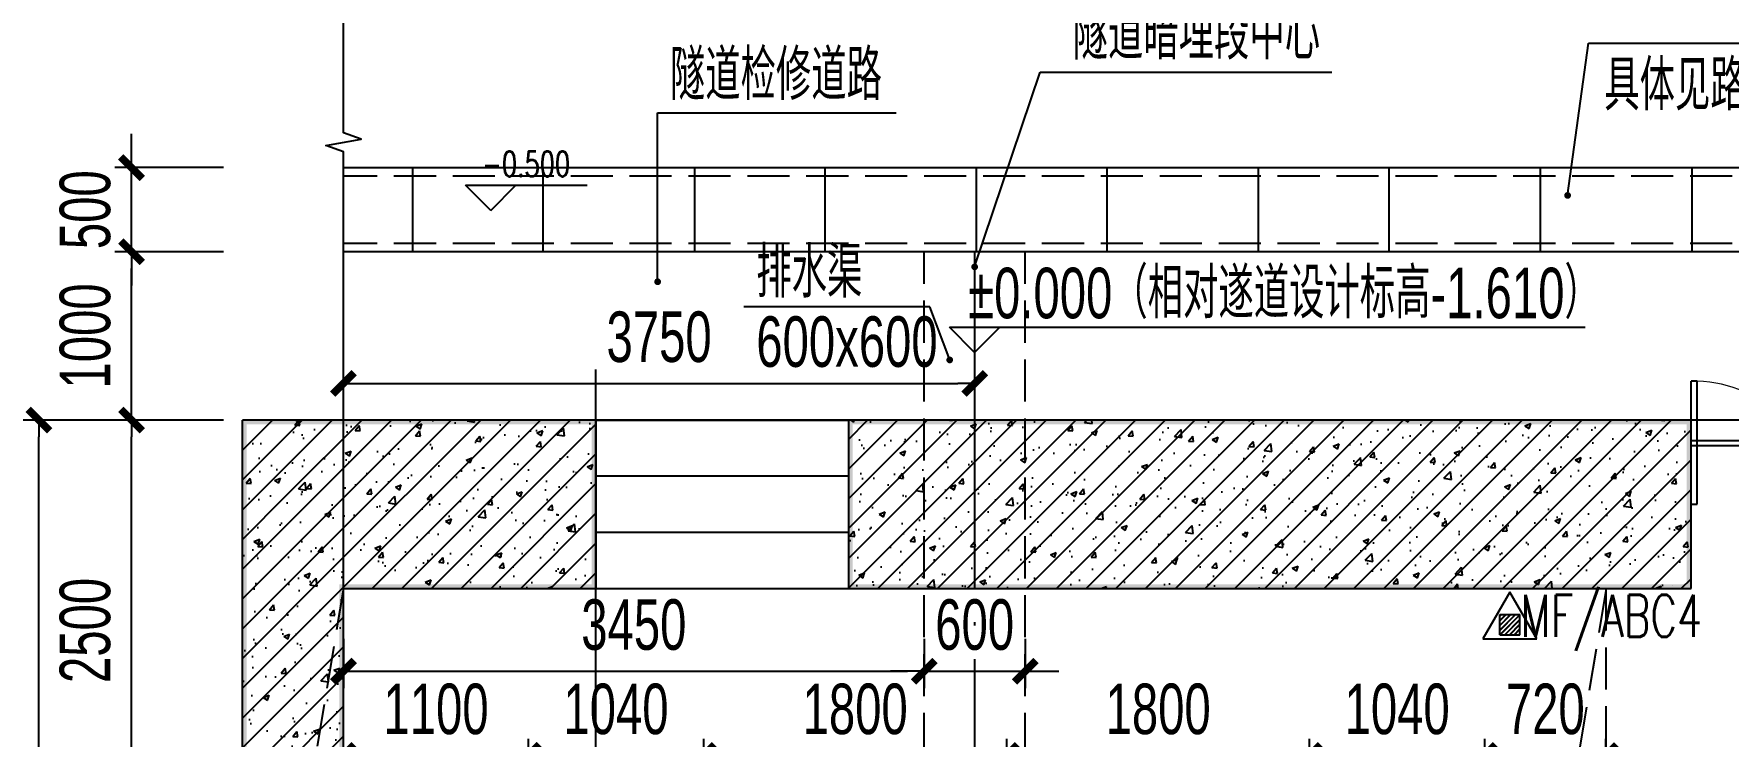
# Model space of a CAD drawing. Extents: x -316592 to 60787, y -138940 to -60306.
# Drawn here: x -24957 to -14892, y -87233 to -83060 of the extents above; entities that cross this region are included whole.
import ezdxf
from ezdxf.enums import TextEntityAlignment as Align

# ---------------------------------------------------------------- set-up
doc = ezdxf.new("R2010")
doc.units = 0
doc.header["$LTSCALE"] = 1000
doc.header["$MEASUREMENT"] = 0
doc.linetypes.add('DASH', pattern=[0.35, 0.25, -0.1])
doc.linetypes.add('DOTE', pattern=[2.42, 2, -0.2, 0.02, -0.2])
for name, color, linetype in [('---GPS_废水管_DN', 74, 'Continuous'), ('---GPS_消防设备及管件', 4, 'Continuous'), ('AXIS', 4, 'Continuous'), ('DIM_ELEV', 4, 'Continuous'), ('DIM_SYMB', 4, 'Continuous'), ('DOTE', 8, 'Continuous'), ('PUB_DIM', 7, 'Continuous'), ('PUB_HATCH', 246, 'Continuous'), ('PUB_TEXT', 7, 'Continuous'), ('PUB_WALL', 9, 'Continuous'), ('QQ', 8, 'Continuous'), ('WALL', 8, 'Continuous'), ('WINDOW', 8, 'Continuous')]:
    doc.layers.add(name, color=color, linetype=linetype)
doc.styles.add('_TCH_DIM', font='simplex1.shx', dxfattribs={"bigfont": 'hztxt.shx'})
doc.styles.add('HZ', font='HZTXT_E.SHX', dxfattribs={"width": 0.7, "bigfont": 'HZTXT.SHX'})
doc.styles.get("Standard").update_dxf_attribs({"font": 'simplex1.shx', "width": 0.7, "bigfont": 'hztxt.shx'})
doc.dimstyles.new('LZGPS', dxfattribs={"dimscale": 100, "dimtxt": 3, "dimasz": 1, "dimexe": 1, "dimexo": 2, "dimgap": 1.25, "dimtad": 1, "dimdec": 0, "dimzin": 0, "dimdsep": 46, "dimtxsty": 'HZ', "dimblk": '$dimbk', "dimcen": 2, "dimclrd": 256, "dimclre": 256, "dimazin": 0, "dimtfac": 1, "dimtdec": 0, "dimtix": 1, "dimtmove": 2, "dimatfit": 3, "dimfxl": 0, "dimtolj": 1, "dimtzin": 0, "dimarcsym": 0})
pattern_1 = [(45, (-77718.2, -37710.72), (-88.38835, 88.38835), []), (50, (-77718.2, -37710.72), (358.6301, -31.3761), [37.5, -412.5]), (355, (-77718.2, -37710.72), (-69.3757, 376.096), [30, -330]), (100.4514, (-77688.3, -37713.33), (289.2547, 344.7198), [31.8701, -350.571]), (46.1842, (-77718.2, -37610.7), (533.6205, -82.7595), [56.25, -618.75]), (96.6356, (-77673.73, -37617.6), (467.3314, 487.059), [47.805, -525.8565]), (351.1842, (-77718.2, -37610.7), (467.331, 487.0593), [45, -495]), (21, (-77668.2, -37635.72), (298.4535, -201.3094), [37.5, -412.5]), (326, (-77668.2, -37635.72), (121.6577, 362.575), [30, -330]), (71.4514, (-77643.33, -37652.5), (420.1113, 161.2652), [31.8701, -350.571]), (37.5, (-77718.2, -37710.72), (6.07993, 166.44693), [0, -326, 0, -335, 0, -331.25]), (7.5, (-77718.2, -37710.72), (131.53477, 197.20586), [0, -191, 0, -318.5, 0, -126.25]), (327.5, (-77829.7, -37710.72), (266.91122, -11.27744), [0, -125, 0, -390, 0, -517.5]), (317.5, (-77879.7, -37710.72), (291.5931, 50.0525), [0, -162.5, 0, -259, 0, -367.5])]

# ---------------------------------------------------------------- blocks, each defined once
blk = doc.blocks.new('$dimbk')
blk.add_line((0, 0), (-1, 0))
blk.add_lwpolyline([(-0.64, -0.64, 0.45, 0.45, 0), (0.64, 0.64, 0.45, 0.45, 0)], format="xyseb")
blk = doc.blocks.new('*D49')
at = {"layer": '---GPS_废水管_DN', "lineweight": -2}
for p, q in [((-19668, -86655), (-19668, -86947)), ((-19068, -86655), (-19068, -86947)), ((-19768, -86847), (-19868, -86847)), ((-19668, -86847), (-19068, -86847)), ((-18968, -86847), (-18868, -86847))]:
    blk.add_line(p, q, dxfattribs=at)
at = {"layer": 'Defpoints', "color": 0}
for p in [(-19668, -86455), (-19068, -86455), (-19068, -86847)]:
    blk.add_point(p, dxfattribs=at)
at = {"layer": '---GPS_废水管_DN', "lineweight": -2, "xscale": 100, "yscale": 100, "zscale": 100}
blk.add_blockref('$dimbk', (-19668, -86847), dxfattribs=at)
at = {"layer": '---GPS_废水管_DN', "lineweight": -2, "xscale": 100, "yscale": 100, "zscale": 100, "rotation": 180}
blk.add_blockref('$dimbk', (-19068, -86847), dxfattribs=at)
at = {"layer": '---GPS_废水管_DN', "color": 0, "insert": (-19368, -86572), "char_height": 300, "attachment_point": 5, "style": 'HZ'}
blk.add_mtext('\\A1;600', dxfattribs=at)
blk = doc.blocks.new('*D50')
at = {"layer": '---GPS_废水管_DN', "lineweight": -2}
for p, q in [((-23118, -86655), (-23118, -86947)), ((-19668, -86655), (-19668, -86947)), ((-23018, -86847), (-19768, -86847))]:
    blk.add_line(p, q, dxfattribs=at)
at = {"layer": 'Defpoints', "color": 0}
for p in [(-23118, -86455), (-19668, -86455), (-19668, -86847)]:
    blk.add_point(p, dxfattribs=at)
at = {"layer": '---GPS_废水管_DN', "lineweight": -2, "xscale": 100, "yscale": 100, "zscale": 100, "rotation": 180}
blk.add_blockref('$dimbk', (-23118, -86847), dxfattribs=at)
at = {"layer": '---GPS_废水管_DN', "lineweight": -2, "xscale": 100, "yscale": 100, "zscale": 100}
blk.add_blockref('$dimbk', (-19668, -86847), dxfattribs=at)
at = {"layer": '---GPS_废水管_DN', "color": 0, "insert": (-21393, -86572), "char_height": 300, "attachment_point": 5, "style": 'HZ'}
blk.add_mtext('\\A1;3450', dxfattribs=at)
blk = doc.blocks.new('*D51')
at = {"layer": '---GPS_废水管_DN', "lineweight": -2}
for p, q in [((-23018, -85137), (-19468, -85137)), ((-23118, -85291), (-23118, -85237)), ((-19368, -85291), (-19368, -85237))]:
    blk.add_line(p, q, dxfattribs=at)
at = {"layer": 'Defpoints', "color": 0}
for p in [(-23118, -85091), (-19368, -85091), (-19368, -85137)]:
    blk.add_point(p, dxfattribs=at)
at = {"layer": '---GPS_废水管_DN', "lineweight": -2, "xscale": 100, "yscale": 100, "zscale": 100, "rotation": 180}
blk.add_blockref('$dimbk', (-23118, -85137), dxfattribs=at)
at = {"layer": '---GPS_废水管_DN', "lineweight": -2, "xscale": 100, "yscale": 100, "zscale": 100}
blk.add_blockref('$dimbk', (-19368, -85137), dxfattribs=at)
at = {"layer": '---GPS_废水管_DN', "color": 0, "insert": (-21243, -84862), "char_height": 300, "attachment_point": 5, "style": 'HZ'}
blk.add_mtext('\\A1;3750', dxfattribs=at)
blk = doc.blocks.new('*D68')
at = {"layer": 'Defpoints', "color": 0}
for p in [(-24377, -85355), (-23631, -85355), (-23631, -87855)]:
    blk.add_point(p, dxfattribs=at)
at = {"layer": 'PUB_DIM', "lineweight": -2}
for p, q in [((-23831, -85355), (-24477, -85355)), ((-24377, -87755), (-24377, -85455)), ((-23831, -87855), (-24477, -87855))]:
    blk.add_line(p, q, dxfattribs=at)
at = {"layer": 'PUB_DIM', "lineweight": -2, "xscale": 100, "yscale": 100, "zscale": 100}
for p, rotation in [((-24377, -85355), 90), ((-24377, -87855), 270)]:
    blk.add_blockref('$dimbk', p, dxfattribs=dict(at, rotation=rotation))
at = {"layer": 'PUB_DIM', "color": 0, "insert": (-24652, -86605), "char_height": 300, "attachment_point": 5, "rotation": 90, "style": 'HZ'}
blk.add_mtext('\\A1;2500', dxfattribs=at)
blk = doc.blocks.new('*D69')
at = {"layer": 'Defpoints', "color": 0}
for p in [(-24377, -84355), (-23631, -84355), (-23631, -85355)]:
    blk.add_point(p, dxfattribs=at)
at = {"layer": 'PUB_DIM', "lineweight": -2}
for p, q in [((-23831, -84355), (-24477, -84355)), ((-24377, -85255), (-24377, -84455)), ((-23831, -85355), (-24477, -85355))]:
    blk.add_line(p, q, dxfattribs=at)
at = {"layer": 'PUB_DIM', "lineweight": -2, "xscale": 100, "yscale": 100, "zscale": 100}
for p, rotation in [((-24377, -84355), 90), ((-24377, -85355), 270)]:
    blk.add_blockref('$dimbk', p, dxfattribs=dict(at, rotation=rotation))
at = {"layer": 'PUB_DIM', "color": 0, "insert": (-24652, -84855), "char_height": 300, "attachment_point": 5, "rotation": 90, "style": 'HZ'}
blk.add_mtext('\\A1;1000', dxfattribs=at)
blk = doc.blocks.new('*D70')
at = {"layer": 'Defpoints', "color": 0}
for p in [(-24377, -83855), (-23631, -83855), (-23631, -84355)]:
    blk.add_point(p, dxfattribs=at)
at = {"layer": 'PUB_DIM', "lineweight": -2}
for p, q in [((-24377, -83755), (-24377, -83655)), ((-23831, -83855), (-24477, -83855)), ((-24377, -84355), (-24377, -83855)), ((-23831, -84355), (-24477, -84355)), ((-24377, -84455), (-24377, -84555))]:
    blk.add_line(p, q, dxfattribs=at)
at = {"layer": 'PUB_DIM', "lineweight": -2, "xscale": 100, "yscale": 100, "zscale": 100}
for p, rotation in [((-24377, -83855), 270), ((-24377, -84355), 90)]:
    blk.add_blockref('$dimbk', p, dxfattribs=dict(at, rotation=rotation))
at = {"layer": 'PUB_DIM', "color": 0, "insert": (-24652, -84105), "char_height": 300, "attachment_point": 5, "rotation": 90, "style": 'HZ'}
blk.add_mtext('\\A1;500', dxfattribs=at)
blk = doc.blocks.new('*D71')
at = {"layer": 'Defpoints', "color": 0}
for p in [(-24927, -85355), (-23896, -85355), (-23896, -92255)]:
    blk.add_point(p, dxfattribs=at)
at = {"layer": 'PUB_DIM', "lineweight": -2}
for p, q in [((-24096, -85355), (-25027, -85355)), ((-24927, -92155), (-24927, -85455)), ((-24096, -92255), (-25027, -92255))]:
    blk.add_line(p, q, dxfattribs=at)
at = {"layer": 'PUB_DIM', "lineweight": -2, "xscale": 100, "yscale": 100, "zscale": 100}
for p, rotation in [((-24927, -85355), 90), ((-24927, -92255), 270)]:
    blk.add_blockref('$dimbk', p, dxfattribs=dict(at, rotation=rotation))
at = {"layer": 'PUB_DIM', "color": 0, "insert": (-25202, -88805), "char_height": 300, "attachment_point": 5, "rotation": 90, "style": 'HZ'}
blk.add_mtext('\\A1;6900', dxfattribs=at)
blk = doc.blocks.new('$DorLib2D$00000002')
for p, q in [((-0.5, 0), (-0.5, 0.4875)), ((-0.475, 0.4875), (-0.5, 0.4875)), ((-0.475, 0), (-0.475, 0.4875)), ((0.475, 0), (0.475, 0.4875)), ((0.475, 0.4875), (0.5, 0.4875)), ((0.5, 0), (0.5, 0.4875)), ((-0.5, 0), (-0.475, 0)), ((0.5, 0), (0.475, 0))]:
    blk.add_line(p, q)
at = {"lineweight": 13}
for centre, start, end in [((-0.4875, 0), 0, 88.53072), ((0.4875, 0), 91.46928, 180)]:
    blk.add_arc(centre, 0.4875, start, end, dxfattribs=at)
blk = doc.blocks.new('$TCHSYS$WIN2D')
for p, q in [((-0.5, 0.5), (0.5, 0.5)), ((-0.5, 0.5), (-0.5, -0.5)), ((0.5, 0.5), (0.5, -0.5)), ((0.5, 0.1667), (-0.5, 0.1667)), ((0.5, -0.1667), (-0.5, -0.1667)), ((-0.5, -0.5), (0.5, -0.5))]:
    blk.add_line(p, q)
blk = doc.blocks.new('*D75')
at = {"layer": '---GPS_废水管_DN', "lineweight": -2}
for p, q in [((-16338, -87655), (-16338, -87248)), ((-15618, -87655), (-15618, -87248)), ((-16238, -87348), (-15718, -87348))]:
    blk.add_line(p, q, dxfattribs=at)
at = {"layer": 'Defpoints', "color": 0}
for p in [(-15618, -87348), (-16338, -87855), (-15618, -87855)]:
    blk.add_point(p, dxfattribs=at)
at = {"layer": '---GPS_废水管_DN', "lineweight": -2, "xscale": 100, "yscale": 100, "zscale": 100, "rotation": 180}
blk.add_blockref('$dimbk', (-16338, -87348), dxfattribs=at)
at = {"layer": '---GPS_废水管_DN', "lineweight": -2, "xscale": 100, "yscale": 100, "zscale": 100}
blk.add_blockref('$dimbk', (-15618, -87348), dxfattribs=at)
at = {"layer": '---GPS_废水管_DN', "color": 0, "insert": (-15978, -87073), "char_height": 300, "attachment_point": 5, "style": 'HZ'}
blk.add_mtext('\\A1;720', dxfattribs=at)
blk = doc.blocks.new('*D76')
at = {"layer": '---GPS_废水管_DN', "lineweight": -2}
for p, q in [((-17378, -87655), (-17378, -87248)), ((-16338, -87655), (-16338, -87248)), ((-16438, -87348), (-17278, -87348))]:
    blk.add_line(p, q, dxfattribs=at)
at = {"layer": 'Defpoints', "color": 0}
for p in [(-17378, -87348), (-17378, -87855), (-16338, -87855)]:
    blk.add_point(p, dxfattribs=at)
at = {"layer": '---GPS_废水管_DN', "lineweight": -2, "xscale": 100, "yscale": 100, "zscale": 100, "rotation": 180}
blk.add_blockref('$dimbk', (-17378, -87348), dxfattribs=at)
at = {"layer": '---GPS_废水管_DN', "lineweight": -2, "xscale": 100, "yscale": 100, "zscale": 100}
blk.add_blockref('$dimbk', (-16338, -87348), dxfattribs=at)
at = {"layer": '---GPS_废水管_DN', "color": 0, "insert": (-16858, -87073), "char_height": 300, "attachment_point": 5, "style": 'HZ'}
blk.add_mtext('\\A1;1040', dxfattribs=at)
blk = doc.blocks.new('*D77')
at = {"layer": '---GPS_废水管_DN', "lineweight": -2}
for p, q in [((-19178, -87655), (-19178, -87248)), ((-17378, -87655), (-17378, -87248)), ((-17478, -87348), (-19078, -87348))]:
    blk.add_line(p, q, dxfattribs=at)
at = {"layer": 'Defpoints', "color": 0}
for p in [(-19178, -87348), (-19178, -87855), (-17378, -87855)]:
    blk.add_point(p, dxfattribs=at)
at = {"layer": '---GPS_废水管_DN', "lineweight": -2, "xscale": 100, "yscale": 100, "zscale": 100, "rotation": 180}
blk.add_blockref('$dimbk', (-19178, -87348), dxfattribs=at)
at = {"layer": '---GPS_废水管_DN', "lineweight": -2, "xscale": 100, "yscale": 100, "zscale": 100}
blk.add_blockref('$dimbk', (-17378, -87348), dxfattribs=at)
at = {"layer": '---GPS_废水管_DN', "color": 0, "insert": (-18278, -87073), "char_height": 300, "attachment_point": 5, "style": 'HZ'}
blk.add_mtext('\\A1;1800', dxfattribs=at)
blk = doc.blocks.new('*D78')
at = {"layer": '---GPS_废水管_DN', "lineweight": -2}
for p, q in [((-20978, -87655), (-20978, -87248)), ((-19178, -87655), (-19178, -87248)), ((-19278, -87348), (-20878, -87348))]:
    blk.add_line(p, q, dxfattribs=at)
at = {"layer": 'Defpoints', "color": 0}
for p in [(-20978, -87348), (-20978, -87855), (-19178, -87855)]:
    blk.add_point(p, dxfattribs=at)
at = {"layer": '---GPS_废水管_DN', "lineweight": -2, "xscale": 100, "yscale": 100, "zscale": 100, "rotation": 180}
blk.add_blockref('$dimbk', (-20978, -87348), dxfattribs=at)
at = {"layer": '---GPS_废水管_DN', "lineweight": -2, "xscale": 100, "yscale": 100, "zscale": 100}
blk.add_blockref('$dimbk', (-19178, -87348), dxfattribs=at)
at = {"layer": '---GPS_废水管_DN', "color": 0, "insert": (-20078, -87073), "char_height": 300, "attachment_point": 5, "style": 'HZ'}
blk.add_mtext('\\A1;1800', dxfattribs=at)
blk = doc.blocks.new('*D79')
at = {"layer": '---GPS_废水管_DN', "lineweight": -2}
for p, q in [((-22019, -87655), (-22019, -87248)), ((-20978, -87655), (-20978, -87248)), ((-21078, -87348), (-21919, -87348))]:
    blk.add_line(p, q, dxfattribs=at)
at = {"layer": 'Defpoints', "color": 0}
for p in [(-22019, -87348), (-22019, -87855), (-20978, -87855)]:
    blk.add_point(p, dxfattribs=at)
at = {"layer": '---GPS_废水管_DN', "lineweight": -2, "xscale": 100, "yscale": 100, "zscale": 100, "rotation": 180}
blk.add_blockref('$dimbk', (-22019, -87348), dxfattribs=at)
at = {"layer": '---GPS_废水管_DN', "lineweight": -2, "xscale": 100, "yscale": 100, "zscale": 100}
blk.add_blockref('$dimbk', (-20978, -87348), dxfattribs=at)
at = {"layer": '---GPS_废水管_DN', "color": 0, "insert": (-21499, -87073), "char_height": 300, "attachment_point": 5, "style": 'HZ'}
blk.add_mtext('\\A1;1040', dxfattribs=at)
blk = doc.blocks.new('*D85')
at = {"layer": '---GPS_废水管_DN', "lineweight": -2}
for p, q in [((-23118, -87655), (-23118, -87248)), ((-22018, -87655), (-22018, -87248)), ((-22118, -87348), (-23018, -87348))]:
    blk.add_line(p, q, dxfattribs=at)
at = {"layer": 'Defpoints', "color": 0}
for p in [(-23118, -87348), (-23118, -87855), (-22018, -87855)]:
    blk.add_point(p, dxfattribs=at)
at = {"layer": '---GPS_废水管_DN', "lineweight": -2, "xscale": 100, "yscale": 100, "zscale": 100, "rotation": 180}
blk.add_blockref('$dimbk', (-23118, -87348), dxfattribs=at)
at = {"layer": '---GPS_废水管_DN', "lineweight": -2, "xscale": 100, "yscale": 100, "zscale": 100}
blk.add_blockref('$dimbk', (-22018, -87348), dxfattribs=at)
at = {"layer": '---GPS_废水管_DN', "color": 0, "insert": (-22568, -87073), "char_height": 300, "attachment_point": 5, "style": 'HZ'}
blk.add_mtext('\\A1;1100', dxfattribs=at)
blk = doc.blocks.new('MF5')
at = {"layer": '---GPS_消防设备及管件'}
h = blk.add_hatch(dxfattribs=at)
h.set_pattern_fill('JIS_RC_30', color=256, style=0)
h.set_pattern_definition([(45, (-115826.89, -14784.76), (-21.2132034, 21.2132034), []), (45, (-115825.89, -14784.76), (-21.2132034, 21.2132034), []), (45, (-115824.89, -14784.76), (-21.2132034, 21.2132034), [])])
h.paths.add_polyline_path([(-90, 38), (-90, 218), (90, 218), (90, 38)])
for p, q in [((0, 416), (-240, 0)), ((240, 0), (0, 416)), ((-90, 218), (90, 218)), ((-90, 38), (-90, 218)), ((90, 38), (90, 218)), ((-240, 0), (240, 0)), ((-90, 38), (90, 38))]:
    blk.add_line(p, q, dxfattribs=at)

msp = doc.modelspace()

# ---------------------------------------------------------------- hatches: boundary and pattern name
at = {"layer": 'PUB_HATCH'}
h = msp.add_hatch(dxfattribs=at)
h.set_pattern_fill('钢筋混凝土', color=256, scale=50, style=0)
h.set_pattern_definition(pattern_1)
h.paths.add_polyline_path([(-23143.3, -86330.4), (-23118.3, -86355.4), (-21618.3, -86355.4), (-21618.3, -85355.4), (-23718.3, -85355.4), (-23693.3, -85380.4)])
h = msp.add_hatch(dxfattribs=at)
h.set_pattern_fill('钢筋混凝土', color=256, scale=50, style=0)
h.set_pattern_definition(pattern_1)
h.paths.add_polyline_path([(-23718.3, -92855.4), (-23118.3, -92255.4), (-23118.3, -86355.4), (-23143.3, -86330.4), (-23693.3, -85380.4), (-23718.3, -85355.4)])
h = msp.add_hatch(dxfattribs=at)
h.set_pattern_fill('钢筋混凝土', color=256, scale=50, style=0)
h.set_pattern_definition(pattern_1)
h.paths.add_polyline_path([(-20118.3, -86355.4), (-15112.3, -86355.4), (-15112.3, -85355.4), (-20118.3, -85355.4)])
at = {"layer": 'PUB_WALL'}
for points in [[(-21618.3, -85355.4), (-23718.3, -85355.4), (-23693.3, -85380.4), (-21643.3, -85380.4)], [(-23718.3, -92855.4), (-23718.3, -85355.4), (-23693.3, -85380.4), (-23693.3, -92830.4)], [(-21618.3, -86355.4), (-21618.3, -85355.4), (-21643.3, -85380.4), (-21643.3, -86330.4)], [(-15112.3, -85355.4), (-20118.3, -85355.4), (-20093.3, -85380.4), (-15137.3, -85380.4)], [(-20118.3, -85355.4), (-20118.3, -86355.4), (-20093.3, -86330.4), (-20093.3, -85380.4)], [(-15112.3, -86355.4), (-15112.3, -85355.4), (-15137.3, -85380.4), (-15137.3, -86330.4)], [(-23118.3, -86355.4), (-21618.3, -86355.4), (-21643.3, -86330.4), (-23143.3, -86330.4)], [(-23118.3, -92255.4), (-23118.3, -86355.4), (-23143.3, -86330.4), (-23143.3, -92280.4)], [(-20118.3, -86355.4), (-15112.3, -86355.4), (-15137.3, -86330.4), (-20093.3, -86330.4)]]:
    msp.add_hatch(color=256, dxfattribs=at).paths.add_polyline_path(points)

# ---------------------------------------------------------------- linework, layer by layer
at = {"layer": '---GPS_废水管_DN'}
for p, q in [((-15845.4, -84020.2), (-15720.7, -83115.2)), ((-15720.7, -83115.2), (-13665.8, -83115.2)), ((-19368.3, -84444.7), (-18979.1, -83287.6)), ((-18979.1, -83287.6), (-17245.9, -83287.6)), ((-21251.6, -84533.1), (-21251.6, -83529.1)), ((-21251.6, -83529.1), (-19833.9, -83529.1)), ((-19633.6, -84682.7), (-20740.5, -84682.7)), ((-19516.4, -84997.7), (-19633.6, -84682.7))]:
    msp.add_line(p, q, dxfattribs=at)
at = {"layer": '---GPS_废水管_DN', "const_width": 20}
for points in [[(-15845.6, -84030.2, -1), (-15845.3, -84010.2, -1)], [(-19371.1, -84454.3, -1), (-19365.5, -84435.2, -1)], [(-21251.6, -84543.1, -1), (-21251.6, -84523.1, -1)], [(-19513.6, -85007.2, 1), (-19519.3, -84988.1, 1)]]:
    msp.add_lwpolyline(points, format="xyb", close=True, dxfattribs=at)
at = {"linetype": 'DASH'}
for p, q in [((-19668.3, -87695.3), (-19668.3, -84355.4)), ((-19068.3, -87695.3), (-19068.3, -84355.4)), ((-23118.3, -86355.4), (-24796.8, -96440.8)), ((-15618.3, -86355.4), (-15618.3, -92255.4)), ((-15618.3, -86370.4), (-17296.9, -96440.8))]:
    msp.add_line(p, q, dxfattribs=at)
at = {"linetype": 'DOTE'}
msp.add_line((-19368.3, -84355.4), (-19368.3, -87695.3), dxfattribs=at)
for p, q in [((-15118.3, -85475.4), (-13618.3, -85475.4)), ((-15118.3, -85505.4), (-13618.3, -85505.4))]:
    msp.add_line(p, q)
at = {"layer": 'AXIS'}
msp.add_line((-23896.1, -85355.4), (-25197.7, -85355.4), dxfattribs=at)
at = {"layer": 'DIM_ELEV'}
for p, q in [((-22243.3, -84110.1), (-22393.3, -83960.1)), ((-22393.3, -83960.1), (-21669.8, -83960.1)), ((-22243.3, -84110.1), (-22093.3, -83960.1)), ((-19368.3, -84952.5), (-19518.3, -84802.5)), ((-19518.3, -84802.5), (-15741.7, -84802.5)), ((-19368.3, -84952.5), (-19218.3, -84802.5))]:
    msp.add_line(p, q, dxfattribs=at)
at = {"layer": 'DIM_SYMB'}
msp.add_lwpolyline([(-23118.3, -85655.4), (-23118.3, -83761.2), (-23223.3, -83722.9), (-23013.3, -83685.9), (-23118.3, -83648.7), (-23118.3, -81754.4)], dxfattribs=at)
at = {"layer": 'DOTE'}
for p, q in [((-23118.3, -92555.4), (-23118.3, -85055.4)), ((-21618.3, -92555.4), (-21618.3, -85055.4)), ((-12903.9, -85355.4), (-23418.3, -85355.4))]:
    msp.add_line(p, q, dxfattribs=at)
at = {"layer": 'QQ'}
for p, q in [((-13118.3, -83855.4), (-23118.3, -83855.4)), ((-22708.3, -83855.4), (-22708.3, -84355.4)), ((-21933.3, -83855.4), (-21933.3, -84355.4)), ((-21033.3, -83855.4), (-21033.3, -84355.4)), ((-21033.3, -83855.4), (-21033.3, -84355.4)), ((-20258.3, -83855.4), (-20258.3, -84355.4)), ((-19358.3, -83855.4), (-19358.3, -84355.4)), ((-18583.3, -83855.4), (-18583.3, -84355.4)), ((-17683.3, -83855.4), (-17683.3, -84355.4)), ((-17683.3, -83855.4), (-17683.3, -84355.4)), ((-16908.3, -83855.4), (-16908.3, -84355.4)), ((-16008.3, -83855.4), (-16008.3, -84355.4)), ((-15108.3, -83855.4), (-15108.3, -84355.4)), ((-13118.3, -84355.4), (-23118.3, -84355.4))]:
    msp.add_line(p, q, dxfattribs=at)
at = {"layer": 'QQ', "linetype": 'DASH'}
for p, q in [((-13118.3, -83905.4), (-23118.3, -83905.4)), ((-13118.3, -84305.4), (-23118.3, -84305.4))]:
    msp.add_line(p, q, dxfattribs=at)
at = {"layer": 'WALL'}
for p, q in [((-21618.3, -85355.4), (-23718.3, -85355.4)), ((-23718.3, -92855.4), (-23718.3, -85355.4)), ((-21618.3, -86355.4), (-21618.3, -85355.4)), ((-15112.3, -85355.4), (-20118.3, -85355.4)), ((-20118.3, -85355.4), (-20118.3, -86355.4)), ((-15112.3, -86355.4), (-15112.3, -85355.4)), ((-23118.3, -86355.4), (-21618.3, -86355.4)), ((-23118.3, -92255.4), (-23118.3, -86355.4)), ((-20118.3, -86355.4), (-15112.3, -86355.4))]:
    msp.add_line(p, q, dxfattribs=at)

# ---------------------------------------------------------------- block references
at = {"xscale": 0.6666666666666666, "yscale": 0.6666666666666666, "zscale": 0.6666666666666666}
msp.add_blockref('MF5', (-16188.5, -86655.7), dxfattribs=at)
at = {"layer": 'WINDOW', "xscale": 1500, "zscale": 1500}
for name, p, yscale in [('$DorLib2D$00000002', (-14362.3, -85855.4), 1500), ('$TCHSYS$WIN2D', (-20868.3, -85855.4), 1000)]:
    msp.add_blockref(name, p, dxfattribs=dict(at, yscale=yscale))

# ---------------------------------------------------------------- texts
at = {"layer": '---GPS_废水管_DN', "style": 'HZ', "width": 0.7}
for s, p in [('隧道暗埋段中心', (-18786, -83212.6)), ('隧道检修道路', (-21178.9, -83454.1)), ('具体见路桥专业图纸', (-15627.5, -83515.3)), ('排水渠', (-20665.5, -84626.8)), ('600x600', (-20665.5, -85038.6))]:
    msp.add_text(s, height=300, dxfattribs=at).set_placement(p)
at = {"color": 7, "width": 0.7}
msp.add_text('MF/ABC4', height=250, dxfattribs=at).set_placement((-15586, -86642.9), align=Align.CENTER)
at = {"layer": 'PUB_TEXT'}
for s, height, style, width, p in [('-0.500', 148.75, '_TCH_DIM', 0.705882, (-22293.8, -83907.6)), ('%%P0.000（相对遂道设计标高-1.610）', 300, 'HZ', 0.7, (-19407.1, -84750))]:
    msp.add_text(s, height=height, dxfattribs=dict(at, style=style, width=width)).set_placement(p)

# ---------------------------------------------------------------- dimensions: what is measured, and where the dimension line sits
at = {"layer": '---GPS_废水管_DN'}
for p1, p2, distance, picture, middle in [((-23118.3, -85090.5), (-19368.3, -85090.5), -46.5, '*D51', (-21243.3, -84862.1)), ((-23118.3, -86455.4), (-19668.3, -86455.4), -391.9, '*D50', (-21393.3, -86572.3)), ((-19668.3, -86455.4), (-19068.3, -86455.4), -391.9, '*D49', (-19368.3, -86572.3))]:
    dim = msp.add_aligned_dim(p1=p1, p2=p2, distance=distance, dimstyle='LZGPS', dxfattribs=at)
    dim.commit()
    dim.dimension.update_dxf_attribs({"geometry": picture, "text_midpoint": middle})
for base, p1, p2, picture, middle in [((-23118.3, -87348), (-22018.3, -87855.3), (-23118.3, -87855.3), '*D85', (-22568.3, -87073)), ((-22018.7676, -87347.966), (-20978.2898, -87855.2908), (-22018.7676, -87855.2908), '*D79', (-21498.5287, -87072.966)), ((-20978.3, -87348), (-19178.3, -87855.3), (-20978.3, -87855.3), '*D78', (-20078.3, -87073)), ((-19178.3, -87348), (-17378.3, -87855.3), (-19178.3, -87855.3), '*D77', (-18278.3, -87073)), ((-17378.3, -87348), (-16338.3, -87855.3), (-17378.3, -87855.3), '*D76', (-16858.3, -87073)), ((-15618.3, -87348), (-16338.3, -87855.3), (-15618.3, -87855.3), '*D75', (-15978.3, -87073))]:
    dim = msp.add_linear_dim(base=base, p1=p1, p2=p2, dimstyle='LZGPS', dxfattribs=at)
    dim.commit()
    dim.dimension.update_dxf_attribs({"geometry": picture, "text_midpoint": middle})
at = {"layer": 'PUB_DIM'}
for p1, p2, distance, picture, middle in [((-23630.7, -84355.4), (-23630.7, -83855.4), 746.6, '*D70', (-24652.3, -84105.4)), ((-23630.7, -85355.4), (-23630.7, -84355.4), 746.6, '*D69', (-24652.3, -84855.4)), ((-23896.1, -92255.4), (-23896.1, -85355.4), 1031.2, '*D71', (-25202.3, -88805.4)), ((-23630.7, -87855.3), (-23630.7, -85355.4), 746.6, '*D68', (-24652.3, -86605.3))]:
    dim = msp.add_aligned_dim(p1=p1, p2=p2, distance=distance, dimstyle='LZGPS', dxfattribs=at)
    dim.commit()
    dim.dimension.update_dxf_attribs({"geometry": picture, "text_midpoint": middle})

doc.saveas('drawing.dxf')
